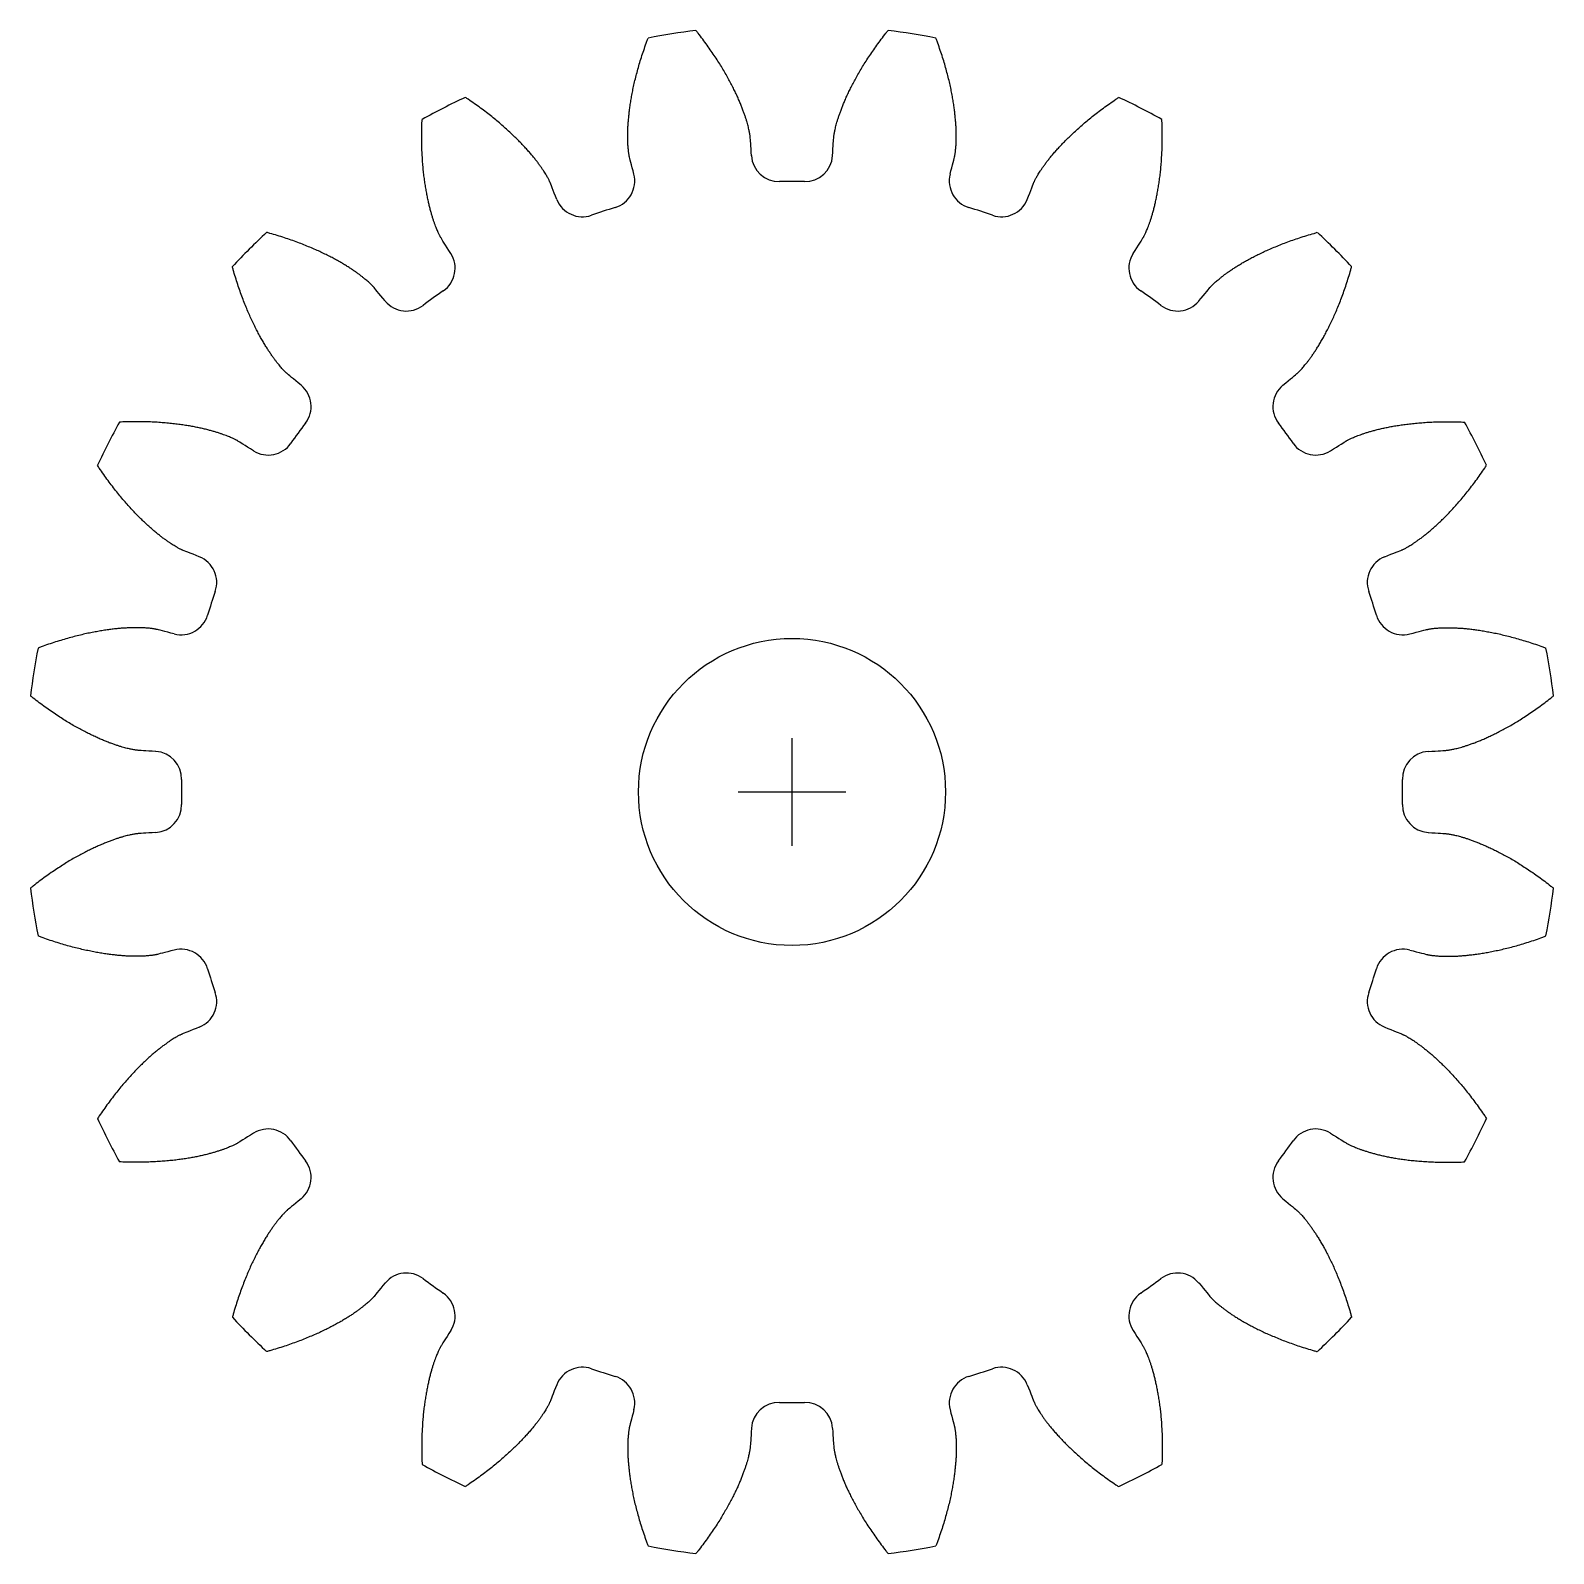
# Model space of a CAD drawing. Extents: x 2.5 to 99.9, y 257.1 to 300.1.
# Drawn here: x 6.54 to 17.46, y 286.16 to 297.08 of the extents above; entities that cross this region are included whole.
import ezdxf

# ---------------------------------------------------------------- set-up
doc = ezdxf.new("R2010")
doc.units = 0
doc.header["$LTSCALE"] = 12.7
doc.layers.add('CENTERMARKS', color=7, linetype='CONTINUOUS')
doc.layers.add('VISIBLE', color=1, linetype='CONTINUOUS')

msp = doc.modelspace()

# ---------------------------------------------------------------- linework, layer by layer
at = {"layer": 'CENTERMARKS', "linetype": 'CONTINUOUS'}
for p, q in [((12, 291.236), (12, 292.006)), ((11.615, 291.621), (12.385, 291.621))]:
    msp.add_line(p, q, dxfattribs=at)
at = {"layer": 'VISIBLE'}
msp.add_circle((12, 291.621), 1.1, dxfattribs=at)
for centre, radius, start, end in [((12, 291.621), 5.5, 97.1909, 100.8091), ((12, 291.621), 5.5, 79.1909, 82.8091), ((12, 291.621), 5.5, 115.1909, 118.8091), ((12, 291.621), 5.5, 61.1909, 64.8091), ((11.907, 296.193), 0.198, 183.6271, 271.163), ((12.093, 296.193), 0.198, 268.837, 356.3729), ((10.675, 295.998), 0.198, 286.837, 14.3729), ((12, 291.621), 4.375, 88.837, 91.163), ((13.325, 295.998), 0.198, 165.6271, 253.163), ((10.499, 295.94), 0.198, 201.6271, 289.163), ((13.501, 295.94), 0.198, 250.837, 338.3729), ((12, 291.621), 4.375, 106.837, 109.163), ((12, 291.621), 4.375, 70.837, 73.163), ((12, 291.621), 5.5, 133.1909, 136.8091), ((12, 291.621), 5.5, 43.1909, 46.8091), ((9.388, 295.374), 0.198, 304.837, 32.3729), ((14.612, 295.374), 0.198, 147.6271, 235.163), ((12, 291.621), 4.375, 124.837, 127.163), ((12, 291.621), 4.375, 52.837, 55.163), ((9.238, 295.265), 0.198, 219.6271, 307.163), ((14.762, 295.265), 0.198, 232.837, 320.3729), ((8.356, 294.383), 0.198, 322.837, 50.3729), ((15.644, 294.383), 0.198, 129.6271, 217.163), ((12, 291.621), 5.5, 151.1909, 154.8091), ((12, 291.621), 4.375, 142.837, 145.163), ((12, 291.621), 4.375, 34.837, 37.163), ((12, 291.621), 5.5, 25.1909, 28.8091), ((8.247, 294.233), 0.198, 237.6271, 325.163), ((15.753, 294.233), 0.198, 214.837, 302.3729), ((7.68, 293.122), 0.198, 340.837, 68.3729), ((16.32, 293.122), 0.198, 111.6271, 199.163), ((12, 291.621), 4.375, 160.837, 163.163), ((12, 291.621), 4.375, 16.837, 19.163), ((7.623, 292.945), 0.198, 255.6271, 343.163), ((16.377, 292.945), 0.198, 196.837, 284.3729), ((12, 291.621), 5.5, 169.1909, 172.8091), ((12, 291.621), 5.5, 7.1909, 10.8091), ((7.428, 291.714), 0.198, 358.837, 86.3729), ((16.572, 291.714), 0.198, 93.6271, 181.163), ((12, 291.621), 4.375, 178.837, 181.163), ((12, 291.621), 4.375, 358.837, 1.163), ((7.428, 291.528), 0.198, 273.6271, 1.163), ((16.572, 291.528), 0.198, 178.837, 266.3729), ((12, 291.621), 5.5, 187.1909, 190.8091), ((12, 291.621), 5.5, 349.1909, 352.8091), ((7.623, 290.296), 0.198, 16.837, 104.3729), ((16.377, 290.296), 0.198, 75.6271, 163.163), ((12, 291.621), 4.375, 196.837, 199.163), ((12, 291.621), 4.375, 340.837, 343.163), ((7.68, 290.12), 0.198, 291.6271, 19.163), ((16.32, 290.12), 0.198, 160.837, 248.3729), ((12, 291.621), 5.5, 205.1909, 208.8091), ((12, 291.621), 5.5, 331.1909, 334.8091), ((8.247, 289.008), 0.198, 34.837, 122.3729), ((12, 291.621), 4.375, 214.837, 217.163), ((12, 291.621), 4.375, 322.837, 325.163), ((15.753, 289.008), 0.198, 57.6271, 145.163), ((8.356, 288.858), 0.198, 309.6271, 37.163), ((15.644, 288.858), 0.198, 142.837, 230.3729), ((9.238, 287.976), 0.198, 52.837, 140.3729), ((12, 291.621), 4.375, 232.837, 235.163), ((12, 291.621), 4.375, 304.837, 307.163), ((14.762, 287.976), 0.198, 39.6271, 127.163), ((9.388, 287.867), 0.198, 327.6271, 55.163), ((14.612, 287.867), 0.198, 124.837, 212.3729), ((12, 291.621), 5.5, 223.1909, 226.8091), ((12, 291.621), 5.5, 313.1909, 316.8091), ((10.499, 287.301), 0.198, 70.837, 158.3729), ((12, 291.621), 4.375, 250.837, 253.163), ((12, 291.621), 4.375, 286.837, 289.163), ((13.501, 287.301), 0.198, 21.6271, 109.163), ((10.675, 287.244), 0.198, 345.6271, 73.163), ((13.325, 287.244), 0.198, 106.837, 194.3729), ((11.907, 287.049), 0.198, 88.837, 176.3729), ((12, 291.621), 4.375, 268.837, 271.163), ((12.093, 287.049), 0.198, 3.6271, 91.163), ((12, 291.621), 5.5, 241.1909, 244.8091), ((12, 291.621), 5.5, 295.1909, 298.8091), ((12, 291.621), 5.5, 259.1909, 262.8091), ((12, 291.621), 5.5, 277.1909, 280.8091)]:
    msp.add_arc(centre, radius, start, end, dxfattribs=at)
for points in [[(11.71, 296.18), (11.705, 296.25), (11.701, 296.31), (11.701, 296.313), (11.7, 296.318), (11.699, 296.325), (11.698, 296.333), (11.696, 296.343), (11.694, 296.355), (11.691, 296.369), (11.687, 296.385), (11.683, 296.402), (11.678, 296.421), (11.671, 296.442), (11.664, 296.464), (11.656, 296.488), (11.646, 296.513), (11.636, 296.541), (11.624, 296.569), (11.611, 296.599), (11.596, 296.631), (11.58, 296.664), (11.562, 296.698), (11.543, 296.734), (11.522, 296.771), (11.5, 296.809), (11.476, 296.848), (11.45, 296.888), (11.422, 296.929), (11.392, 296.972), (11.36, 297.015), (11.333, 297.05), (11.317, 297.071), (11.312, 297.077)], [(12.29, 296.18), (12.295, 296.25), (12.299, 296.31), (12.299, 296.313), (12.3, 296.318), (12.301, 296.325), (12.302, 296.333), (12.304, 296.343), (12.306, 296.355), (12.309, 296.369), (12.313, 296.385), (12.317, 296.402), (12.322, 296.421), (12.329, 296.442), (12.336, 296.464), (12.344, 296.488), (12.354, 296.513), (12.364, 296.541), (12.376, 296.569), (12.389, 296.599), (12.404, 296.631), (12.42, 296.664), (12.438, 296.698), (12.457, 296.734), (12.478, 296.771), (12.5, 296.809), (12.524, 296.848), (12.55, 296.888), (12.578, 296.929), (12.608, 296.972), (12.64, 297.015), (12.667, 297.05), (12.683, 297.071), (12.688, 297.077)], [(10.867, 296.047), (10.85, 296.115), (10.835, 296.173), (10.834, 296.176), (10.833, 296.181), (10.832, 296.187), (10.831, 296.196), (10.829, 296.206), (10.828, 296.218), (10.827, 296.232), (10.825, 296.248), (10.824, 296.266), (10.823, 296.286), (10.823, 296.307), (10.823, 296.331), (10.823, 296.356), (10.824, 296.383), (10.826, 296.412), (10.829, 296.443), (10.832, 296.476), (10.836, 296.511), (10.841, 296.547), (10.847, 296.585), (10.854, 296.625), (10.863, 296.666), (10.872, 296.709), (10.883, 296.754), (10.896, 296.8), (10.909, 296.848), (10.925, 296.897), (10.942, 296.948), (10.956, 296.99), (10.966, 297.016), (10.969, 297.023)], [(13.133, 296.047), (13.15, 296.115), (13.165, 296.173), (13.166, 296.176), (13.167, 296.181), (13.168, 296.187), (13.169, 296.196), (13.171, 296.206), (13.172, 296.218), (13.173, 296.232), (13.175, 296.248), (13.176, 296.266), (13.177, 296.286), (13.177, 296.307), (13.177, 296.331), (13.177, 296.356), (13.176, 296.383), (13.174, 296.412), (13.171, 296.443), (13.168, 296.476), (13.164, 296.511), (13.159, 296.547), (13.153, 296.585), (13.146, 296.625), (13.137, 296.666), (13.128, 296.709), (13.117, 296.754), (13.104, 296.8), (13.091, 296.848), (13.075, 296.897), (13.058, 296.948), (13.044, 296.99), (13.034, 297.016), (13.031, 297.023)], [(10.315, 295.867), (10.289, 295.932), (10.267, 295.988), (10.266, 295.991), (10.263, 295.996), (10.261, 296.002), (10.257, 296.009), (10.252, 296.018), (10.246, 296.029), (10.239, 296.041), (10.231, 296.055), (10.221, 296.07), (10.21, 296.086), (10.198, 296.104), (10.184, 296.123), (10.169, 296.143), (10.152, 296.165), (10.133, 296.187), (10.113, 296.211), (10.091, 296.235), (10.067, 296.261), (10.042, 296.287), (10.015, 296.314), (9.985, 296.342), (9.954, 296.371), (9.921, 296.4), (9.886, 296.43), (9.849, 296.46), (9.81, 296.491), (9.768, 296.522), (9.725, 296.553), (9.688, 296.578), (9.666, 296.593), (9.659, 296.598)], [(13.685, 295.867), (13.711, 295.932), (13.733, 295.988), (13.734, 295.991), (13.737, 295.996), (13.739, 296.002), (13.743, 296.009), (13.748, 296.018), (13.754, 296.029), (13.761, 296.041), (13.769, 296.055), (13.779, 296.07), (13.79, 296.086), (13.802, 296.104), (13.816, 296.123), (13.831, 296.143), (13.848, 296.165), (13.867, 296.187), (13.887, 296.211), (13.909, 296.235), (13.933, 296.261), (13.958, 296.287), (13.985, 296.314), (14.015, 296.342), (14.046, 296.371), (14.079, 296.4), (14.114, 296.43), (14.151, 296.46), (14.19, 296.491), (14.232, 296.522), (14.275, 296.553), (14.312, 296.578), (14.334, 296.593), (14.341, 296.598)], [(9.555, 295.48), (9.517, 295.539), (9.485, 295.59), (9.484, 295.593), (9.481, 295.597), (9.478, 295.603), (9.474, 295.611), (9.47, 295.62), (9.465, 295.631), (9.459, 295.644), (9.453, 295.659), (9.446, 295.675), (9.439, 295.694), (9.432, 295.714), (9.425, 295.736), (9.418, 295.761), (9.41, 295.787), (9.403, 295.815), (9.396, 295.845), (9.389, 295.877), (9.382, 295.912), (9.376, 295.948), (9.37, 295.986), (9.364, 296.026), (9.359, 296.068), (9.355, 296.112), (9.352, 296.158), (9.349, 296.205), (9.347, 296.255), (9.347, 296.307), (9.347, 296.361), (9.348, 296.405), (9.349, 296.432), (9.35, 296.44)], [(14.445, 295.48), (14.483, 295.539), (14.515, 295.59), (14.516, 295.593), (14.519, 295.597), (14.522, 295.603), (14.526, 295.611), (14.53, 295.62), (14.535, 295.631), (14.541, 295.644), (14.547, 295.659), (14.554, 295.675), (14.561, 295.694), (14.568, 295.714), (14.575, 295.736), (14.582, 295.761), (14.59, 295.787), (14.597, 295.815), (14.604, 295.845), (14.611, 295.877), (14.618, 295.912), (14.624, 295.948), (14.63, 295.986), (14.636, 296.026), (14.641, 296.068), (14.645, 296.112), (14.648, 296.158), (14.651, 296.205), (14.653, 296.255), (14.653, 296.307), (14.653, 296.361), (14.652, 296.405), (14.651, 296.432), (14.65, 296.44)], [(9.085, 295.139), (9.04, 295.193), (9.002, 295.239), (9, 295.241), (8.996, 295.245), (8.992, 295.25), (8.986, 295.256), (8.979, 295.263), (8.97, 295.271), (8.959, 295.281), (8.947, 295.291), (8.933, 295.302), (8.918, 295.315), (8.9, 295.328), (8.881, 295.341), (8.861, 295.356), (8.838, 295.371), (8.813, 295.387), (8.787, 295.403), (8.759, 295.42), (8.728, 295.437), (8.696, 295.454), (8.661, 295.471), (8.625, 295.489), (8.587, 295.506), (8.546, 295.524), (8.503, 295.541), (8.459, 295.559), (8.412, 295.576), (8.363, 295.592), (8.312, 295.609), (8.269, 295.621), (8.243, 295.628), (8.236, 295.631)], [(14.915, 295.139), (14.96, 295.193), (14.998, 295.239), (15, 295.241), (15.004, 295.245), (15.008, 295.25), (15.014, 295.256), (15.021, 295.263), (15.03, 295.271), (15.041, 295.281), (15.053, 295.291), (15.067, 295.302), (15.082, 295.315), (15.1, 295.328), (15.119, 295.341), (15.139, 295.356), (15.162, 295.371), (15.187, 295.387), (15.213, 295.403), (15.241, 295.42), (15.272, 295.437), (15.304, 295.454), (15.339, 295.471), (15.375, 295.489), (15.413, 295.506), (15.454, 295.524), (15.497, 295.541), (15.541, 295.559), (15.588, 295.576), (15.637, 295.592), (15.688, 295.609), (15.731, 295.621), (15.757, 295.628), (15.764, 295.631)], [(8.482, 294.536), (8.428, 294.58), (8.382, 294.619), (8.38, 294.621), (8.376, 294.624), (8.371, 294.629), (8.365, 294.635), (8.358, 294.642), (8.349, 294.651), (8.34, 294.662), (8.33, 294.674), (8.318, 294.688), (8.306, 294.703), (8.293, 294.72), (8.279, 294.739), (8.265, 294.76), (8.25, 294.783), (8.234, 294.807), (8.218, 294.834), (8.201, 294.862), (8.184, 294.893), (8.167, 294.925), (8.15, 294.959), (8.132, 294.996), (8.114, 295.034), (8.097, 295.075), (8.079, 295.117), (8.062, 295.162), (8.045, 295.209), (8.028, 295.258), (8.012, 295.309), (7.999, 295.351), (7.992, 295.377), (7.99, 295.385)], [(15.518, 294.536), (15.572, 294.58), (15.618, 294.619), (15.62, 294.621), (15.624, 294.624), (15.629, 294.629), (15.635, 294.635), (15.642, 294.642), (15.651, 294.651), (15.66, 294.662), (15.67, 294.674), (15.682, 294.688), (15.694, 294.703), (15.707, 294.72), (15.721, 294.739), (15.735, 294.76), (15.75, 294.783), (15.766, 294.807), (15.782, 294.834), (15.799, 294.862), (15.816, 294.893), (15.833, 294.925), (15.85, 294.959), (15.868, 294.996), (15.886, 295.034), (15.903, 295.075), (15.921, 295.117), (15.938, 295.162), (15.955, 295.209), (15.972, 295.258), (15.988, 295.309), (16.001, 295.351), (16.008, 295.377), (16.01, 295.385)], [(8.141, 294.066), (8.081, 294.103), (8.031, 294.135), (8.028, 294.137), (8.023, 294.14), (8.018, 294.143), (8.01, 294.146), (8.001, 294.151), (7.99, 294.156), (7.977, 294.162), (7.962, 294.168), (7.946, 294.174), (7.927, 294.181), (7.907, 294.188), (7.884, 294.196), (7.86, 294.203), (7.834, 294.21), (7.806, 294.218), (7.775, 294.225), (7.743, 294.232), (7.709, 294.239), (7.673, 294.245), (7.635, 294.251), (7.595, 294.256), (7.553, 294.261), (7.509, 294.265), (7.463, 294.269), (7.415, 294.272), (7.365, 294.273), (7.314, 294.274), (7.26, 294.274), (7.216, 294.273), (7.189, 294.271), (7.181, 294.271)], [(15.859, 294.066), (15.919, 294.103), (15.969, 294.135), (15.972, 294.137), (15.977, 294.14), (15.982, 294.143), (15.99, 294.146), (15.999, 294.151), (16.01, 294.156), (16.023, 294.162), (16.038, 294.168), (16.054, 294.174), (16.073, 294.181), (16.093, 294.188), (16.116, 294.196), (16.14, 294.203), (16.166, 294.21), (16.194, 294.218), (16.225, 294.225), (16.257, 294.232), (16.291, 294.239), (16.327, 294.245), (16.365, 294.251), (16.405, 294.256), (16.447, 294.261), (16.491, 294.265), (16.537, 294.269), (16.585, 294.272), (16.635, 294.273), (16.686, 294.274), (16.74, 294.274), (16.784, 294.273), (16.811, 294.271), (16.819, 294.271)], [(7.753, 293.306), (7.688, 293.332), (7.633, 293.354), (7.63, 293.355), (7.625, 293.357), (7.619, 293.36), (7.611, 293.364), (7.602, 293.369), (7.592, 293.375), (7.58, 293.382), (7.566, 293.39), (7.551, 293.4), (7.534, 293.411), (7.517, 293.423), (7.498, 293.437), (7.477, 293.452), (7.456, 293.469), (7.434, 293.488), (7.41, 293.508), (7.385, 293.53), (7.36, 293.553), (7.334, 293.579), (7.306, 293.606), (7.278, 293.635), (7.25, 293.666), (7.221, 293.699), (7.191, 293.735), (7.161, 293.772), (7.13, 293.811), (7.099, 293.852), (7.068, 293.896), (7.042, 293.933), (7.028, 293.955), (7.023, 293.962)], [(16.247, 293.306), (16.312, 293.332), (16.367, 293.354), (16.37, 293.355), (16.375, 293.357), (16.381, 293.36), (16.389, 293.364), (16.398, 293.369), (16.408, 293.375), (16.42, 293.382), (16.434, 293.39), (16.449, 293.4), (16.466, 293.411), (16.483, 293.423), (16.502, 293.437), (16.523, 293.452), (16.544, 293.469), (16.566, 293.488), (16.59, 293.508), (16.615, 293.53), (16.64, 293.553), (16.666, 293.579), (16.694, 293.606), (16.722, 293.635), (16.75, 293.666), (16.779, 293.699), (16.809, 293.735), (16.839, 293.772), (16.87, 293.811), (16.901, 293.852), (16.932, 293.896), (16.958, 293.933), (16.972, 293.955), (16.977, 293.962)], [(7.574, 292.753), (7.506, 292.771), (7.448, 292.786), (7.445, 292.786), (7.44, 292.787), (7.433, 292.788), (7.425, 292.79), (7.415, 292.791), (7.403, 292.793), (7.389, 292.794), (7.373, 292.795), (7.355, 292.797), (7.335, 292.797), (7.314, 292.798), (7.29, 292.798), (7.265, 292.797), (7.237, 292.796), (7.208, 292.795), (7.177, 292.792), (7.145, 292.789), (7.11, 292.785), (7.074, 292.78), (7.036, 292.773), (6.996, 292.766), (6.955, 292.758), (6.912, 292.748), (6.867, 292.737), (6.82, 292.725), (6.773, 292.711), (6.723, 292.696), (6.672, 292.679), (6.63, 292.664), (6.605, 292.655), (6.598, 292.652)], [(16.426, 292.753), (16.494, 292.771), (16.552, 292.786), (16.555, 292.786), (16.56, 292.787), (16.567, 292.788), (16.575, 292.79), (16.585, 292.791), (16.597, 292.793), (16.611, 292.794), (16.627, 292.795), (16.645, 292.797), (16.665, 292.797), (16.686, 292.798), (16.71, 292.798), (16.735, 292.797), (16.763, 292.796), (16.792, 292.795), (16.823, 292.792), (16.855, 292.789), (16.89, 292.785), (16.926, 292.78), (16.964, 292.773), (17.004, 292.766), (17.045, 292.758), (17.088, 292.748), (17.133, 292.737), (17.18, 292.725), (17.227, 292.711), (17.277, 292.696), (17.328, 292.679), (17.37, 292.664), (17.395, 292.655), (17.402, 292.652)], [(7.44, 291.911), (7.371, 291.916), (7.311, 291.919), (7.308, 291.92), (7.302, 291.92), (7.296, 291.921), (7.288, 291.923), (7.277, 291.924), (7.265, 291.927), (7.252, 291.93), (7.236, 291.933), (7.219, 291.938), (7.2, 291.943), (7.179, 291.949), (7.157, 291.957), (7.133, 291.965), (7.107, 291.974), (7.08, 291.985), (7.051, 291.997), (7.021, 292.01), (6.99, 292.025), (6.957, 292.041), (6.923, 292.058), (6.887, 292.078), (6.85, 292.098), (6.812, 292.121), (6.773, 292.145), (6.733, 292.171), (6.691, 292.199), (6.649, 292.229), (6.606, 292.26), (6.571, 292.287), (6.55, 292.304), (6.543, 292.309)], [(16.56, 291.911), (16.629, 291.916), (16.689, 291.919), (16.692, 291.92), (16.698, 291.92), (16.704, 291.921), (16.712, 291.923), (16.723, 291.924), (16.735, 291.927), (16.748, 291.93), (16.764, 291.933), (16.781, 291.938), (16.8, 291.943), (16.821, 291.949), (16.843, 291.957), (16.867, 291.965), (16.893, 291.974), (16.92, 291.985), (16.949, 291.997), (16.979, 292.01), (17.01, 292.025), (17.043, 292.041), (17.077, 292.058), (17.113, 292.078), (17.15, 292.098), (17.188, 292.121), (17.227, 292.145), (17.267, 292.171), (17.309, 292.199), (17.351, 292.229), (17.394, 292.26), (17.429, 292.287), (17.45, 292.304), (17.457, 292.309)], [(7.44, 291.33), (7.371, 291.326), (7.311, 291.322), (7.308, 291.322), (7.302, 291.321), (7.296, 291.32), (7.288, 291.319), (7.277, 291.317), (7.265, 291.315), (7.252, 291.312), (7.236, 291.308), (7.219, 291.304), (7.2, 291.298), (7.179, 291.292), (7.157, 291.285), (7.133, 291.276), (7.107, 291.267), (7.08, 291.256), (7.051, 291.244), (7.021, 291.231), (6.99, 291.217), (6.957, 291.201), (6.923, 291.183), (6.887, 291.164), (6.85, 291.143), (6.812, 291.121), (6.773, 291.096), (6.733, 291.07), (6.691, 291.043), (6.649, 291.013), (6.606, 290.981), (6.571, 290.954), (6.55, 290.937), (6.543, 290.932)], [(16.56, 291.33), (16.629, 291.326), (16.689, 291.322), (16.692, 291.322), (16.698, 291.321), (16.704, 291.32), (16.712, 291.319), (16.723, 291.317), (16.735, 291.315), (16.748, 291.312), (16.764, 291.308), (16.781, 291.304), (16.8, 291.298), (16.821, 291.292), (16.843, 291.285), (16.867, 291.276), (16.893, 291.267), (16.92, 291.256), (16.949, 291.244), (16.979, 291.231), (17.01, 291.217), (17.043, 291.201), (17.077, 291.183), (17.113, 291.164), (17.15, 291.143), (17.188, 291.121), (17.227, 291.096), (17.267, 291.07), (17.309, 291.043), (17.351, 291.013), (17.394, 290.981), (17.429, 290.954), (17.45, 290.937), (17.457, 290.932)], [(7.574, 290.488), (7.506, 290.471), (7.448, 290.456), (7.445, 290.455), (7.44, 290.454), (7.433, 290.453), (7.425, 290.452), (7.415, 290.45), (7.403, 290.449), (7.389, 290.447), (7.373, 290.446), (7.355, 290.445), (7.335, 290.444), (7.314, 290.444), (7.29, 290.444), (7.265, 290.444), (7.237, 290.445), (7.208, 290.447), (7.177, 290.449), (7.145, 290.453), (7.11, 290.457), (7.074, 290.462), (7.036, 290.468), (6.996, 290.475), (6.955, 290.484), (6.912, 290.493), (6.867, 290.504), (6.82, 290.516), (6.773, 290.53), (6.723, 290.545), (6.672, 290.562), (6.63, 290.577), (6.605, 290.586), (6.598, 290.589)], [(16.426, 290.488), (16.494, 290.471), (16.552, 290.456), (16.555, 290.455), (16.56, 290.454), (16.567, 290.453), (16.575, 290.452), (16.585, 290.45), (16.597, 290.449), (16.611, 290.447), (16.627, 290.446), (16.645, 290.445), (16.665, 290.444), (16.686, 290.444), (16.71, 290.444), (16.735, 290.444), (16.763, 290.445), (16.792, 290.447), (16.823, 290.449), (16.855, 290.453), (16.89, 290.457), (16.926, 290.462), (16.964, 290.468), (17.004, 290.475), (17.045, 290.484), (17.088, 290.493), (17.133, 290.504), (17.18, 290.516), (17.227, 290.53), (17.277, 290.545), (17.328, 290.562), (17.37, 290.577), (17.395, 290.586), (17.402, 290.589)], [(7.753, 289.936), (7.688, 289.91), (7.633, 289.888), (7.63, 289.886), (7.625, 289.884), (7.619, 289.881), (7.611, 289.877), (7.602, 289.873), (7.592, 289.867), (7.58, 289.86), (7.566, 289.851), (7.551, 289.842), (7.534, 289.831), (7.517, 289.818), (7.498, 289.805), (7.477, 289.789), (7.456, 289.772), (7.434, 289.754), (7.41, 289.734), (7.385, 289.712), (7.36, 289.688), (7.334, 289.663), (7.306, 289.635), (7.278, 289.606), (7.25, 289.575), (7.221, 289.542), (7.191, 289.507), (7.161, 289.47), (7.13, 289.43), (7.099, 289.389), (7.068, 289.345), (7.042, 289.309), (7.028, 289.286), (7.023, 289.28)], [(16.247, 289.936), (16.312, 289.91), (16.367, 289.888), (16.37, 289.886), (16.375, 289.884), (16.381, 289.881), (16.389, 289.877), (16.398, 289.873), (16.408, 289.867), (16.42, 289.86), (16.434, 289.851), (16.449, 289.842), (16.466, 289.831), (16.483, 289.818), (16.502, 289.805), (16.523, 289.789), (16.544, 289.772), (16.566, 289.754), (16.59, 289.734), (16.615, 289.712), (16.64, 289.688), (16.666, 289.663), (16.694, 289.635), (16.722, 289.606), (16.75, 289.575), (16.779, 289.542), (16.809, 289.507), (16.839, 289.47), (16.87, 289.43), (16.901, 289.389), (16.932, 289.345), (16.958, 289.309), (16.972, 289.286), (16.977, 289.28)], [(8.141, 289.176), (8.081, 289.138), (8.031, 289.106), (8.028, 289.105), (8.023, 289.102), (8.018, 289.099), (8.01, 289.095), (8.001, 289.09), (7.99, 289.085), (7.977, 289.08), (7.962, 289.074), (7.946, 289.067), (7.927, 289.06), (7.907, 289.053), (7.884, 289.046), (7.86, 289.038), (7.834, 289.031), (7.806, 289.024), (7.775, 289.016), (7.743, 289.009), (7.709, 289.003), (7.673, 288.996), (7.635, 288.99), (7.595, 288.985), (7.553, 288.98), (7.509, 288.976), (7.463, 288.973), (7.415, 288.97), (7.365, 288.968), (7.314, 288.967), (7.26, 288.968), (7.216, 288.969), (7.189, 288.97), (7.181, 288.97)], [(15.859, 289.176), (15.919, 289.138), (15.969, 289.106), (15.972, 289.105), (15.977, 289.102), (15.982, 289.099), (15.99, 289.095), (15.999, 289.09), (16.01, 289.085), (16.023, 289.08), (16.038, 289.074), (16.054, 289.067), (16.073, 289.06), (16.093, 289.053), (16.116, 289.046), (16.14, 289.038), (16.166, 289.031), (16.194, 289.024), (16.225, 289.016), (16.257, 289.009), (16.291, 289.003), (16.327, 288.996), (16.365, 288.99), (16.405, 288.985), (16.447, 288.98), (16.491, 288.976), (16.537, 288.973), (16.585, 288.97), (16.635, 288.968), (16.686, 288.967), (16.74, 288.968), (16.784, 288.969), (16.811, 288.97), (16.819, 288.97)], [(8.482, 288.706), (8.428, 288.661), (8.382, 288.623), (8.38, 288.621), (8.376, 288.617), (8.371, 288.613), (8.365, 288.607), (8.358, 288.599), (8.349, 288.59), (8.34, 288.58), (8.33, 288.568), (8.318, 288.554), (8.306, 288.538), (8.293, 288.521), (8.279, 288.502), (8.265, 288.481), (8.25, 288.459), (8.234, 288.434), (8.218, 288.408), (8.201, 288.379), (8.184, 288.349), (8.167, 288.317), (8.15, 288.282), (8.132, 288.246), (8.114, 288.207), (8.097, 288.167), (8.079, 288.124), (8.062, 288.079), (8.045, 288.033), (8.028, 287.984), (8.012, 287.933), (7.999, 287.89), (7.992, 287.864), (7.99, 287.856)], [(15.518, 288.706), (15.572, 288.661), (15.618, 288.623), (15.62, 288.621), (15.624, 288.617), (15.629, 288.613), (15.635, 288.607), (15.642, 288.599), (15.651, 288.59), (15.66, 288.58), (15.67, 288.568), (15.682, 288.554), (15.694, 288.538), (15.707, 288.521), (15.721, 288.502), (15.735, 288.481), (15.75, 288.459), (15.766, 288.434), (15.782, 288.408), (15.799, 288.379), (15.816, 288.349), (15.833, 288.317), (15.85, 288.282), (15.868, 288.246), (15.886, 288.207), (15.903, 288.167), (15.921, 288.124), (15.938, 288.079), (15.955, 288.033), (15.972, 287.984), (15.988, 287.933), (16.001, 287.89), (16.008, 287.864), (16.01, 287.856)], [(9.085, 288.103), (9.04, 288.049), (9.002, 288.003), (9, 288), (8.996, 287.996), (8.992, 287.992), (8.986, 287.986), (8.979, 287.979), (8.97, 287.97), (8.959, 287.961), (8.947, 287.95), (8.933, 287.939), (8.918, 287.927), (8.9, 287.914), (8.881, 287.9), (8.861, 287.885), (8.838, 287.87), (8.813, 287.855), (8.787, 287.838), (8.759, 287.822), (8.728, 287.805), (8.696, 287.788), (8.661, 287.77), (8.625, 287.753), (8.587, 287.735), (8.546, 287.718), (8.503, 287.7), (8.459, 287.683), (8.412, 287.666), (8.363, 287.649), (8.312, 287.633), (8.269, 287.62), (8.243, 287.613), (8.236, 287.611)], [(14.915, 288.103), (14.96, 288.049), (14.998, 288.003), (15, 288), (15.004, 287.996), (15.008, 287.992), (15.014, 287.986), (15.021, 287.979), (15.03, 287.97), (15.041, 287.961), (15.053, 287.95), (15.067, 287.939), (15.082, 287.927), (15.1, 287.914), (15.119, 287.9), (15.139, 287.885), (15.162, 287.87), (15.187, 287.855), (15.213, 287.838), (15.241, 287.822), (15.272, 287.805), (15.304, 287.788), (15.339, 287.77), (15.375, 287.753), (15.413, 287.735), (15.454, 287.718), (15.497, 287.7), (15.541, 287.683), (15.588, 287.666), (15.637, 287.649), (15.688, 287.633), (15.731, 287.62), (15.757, 287.613), (15.764, 287.611)], [(9.555, 287.761), (9.517, 287.702), (9.485, 287.652), (9.484, 287.649), (9.481, 287.644), (9.478, 287.638), (9.474, 287.631), (9.47, 287.622), (9.465, 287.611), (9.459, 287.598), (9.453, 287.583), (9.446, 287.566), (9.439, 287.548), (9.432, 287.527), (9.425, 287.505), (9.418, 287.481), (9.41, 287.454), (9.403, 287.426), (9.396, 287.396), (9.389, 287.364), (9.382, 287.33), (9.376, 287.294), (9.37, 287.256), (9.364, 287.216), (9.359, 287.174), (9.355, 287.13), (9.352, 287.084), (9.349, 287.036), (9.347, 286.986), (9.347, 286.934), (9.347, 286.881), (9.348, 286.836), (9.349, 286.81), (9.35, 286.801)], [(14.445, 287.761), (14.483, 287.702), (14.515, 287.652), (14.516, 287.649), (14.519, 287.644), (14.522, 287.638), (14.526, 287.631), (14.53, 287.622), (14.535, 287.611), (14.541, 287.598), (14.547, 287.583), (14.554, 287.566), (14.561, 287.548), (14.568, 287.527), (14.575, 287.505), (14.582, 287.481), (14.59, 287.454), (14.597, 287.426), (14.604, 287.396), (14.611, 287.364), (14.618, 287.33), (14.624, 287.294), (14.63, 287.256), (14.636, 287.216), (14.641, 287.174), (14.645, 287.13), (14.648, 287.084), (14.651, 287.036), (14.653, 286.986), (14.653, 286.934), (14.653, 286.881), (14.652, 286.836), (14.651, 286.81), (14.65, 286.801)], [(10.315, 287.374), (10.289, 287.309), (10.267, 287.253), (10.266, 287.25), (10.263, 287.246), (10.261, 287.24), (10.257, 287.232), (10.252, 287.223), (10.246, 287.212), (10.239, 287.2), (10.231, 287.187), (10.221, 287.172), (10.21, 287.155), (10.198, 287.137), (10.184, 287.118), (10.169, 287.098), (10.152, 287.077), (10.133, 287.054), (10.113, 287.031), (10.091, 287.006), (10.067, 286.981), (10.042, 286.954), (10.015, 286.927), (9.985, 286.899), (9.954, 286.871), (9.921, 286.841), (9.886, 286.812), (9.849, 286.781), (9.81, 286.751), (9.768, 286.72), (9.725, 286.688), (9.688, 286.663), (9.666, 286.648), (9.659, 286.644)], [(13.685, 287.374), (13.711, 287.309), (13.733, 287.253), (13.734, 287.25), (13.737, 287.246), (13.739, 287.24), (13.743, 287.232), (13.748, 287.223), (13.754, 287.212), (13.761, 287.2), (13.769, 287.187), (13.779, 287.172), (13.79, 287.155), (13.802, 287.137), (13.816, 287.118), (13.831, 287.098), (13.848, 287.077), (13.867, 287.054), (13.887, 287.031), (13.909, 287.006), (13.933, 286.981), (13.958, 286.954), (13.985, 286.927), (14.015, 286.899), (14.046, 286.871), (14.079, 286.841), (14.114, 286.812), (14.151, 286.781), (14.19, 286.751), (14.232, 286.72), (14.275, 286.688), (14.312, 286.663), (14.334, 286.648), (14.341, 286.644)], [(10.867, 287.195), (10.85, 287.127), (10.835, 287.069), (10.834, 287.066), (10.833, 287.06), (10.832, 287.054), (10.831, 287.046), (10.829, 287.035), (10.828, 287.023), (10.827, 287.009), (10.825, 286.993), (10.824, 286.976), (10.823, 286.956), (10.823, 286.934), (10.823, 286.911), (10.823, 286.885), (10.824, 286.858), (10.826, 286.829), (10.829, 286.798), (10.832, 286.765), (10.836, 286.731), (10.841, 286.695), (10.847, 286.657), (10.854, 286.617), (10.863, 286.575), (10.872, 286.532), (10.883, 286.487), (10.896, 286.441), (10.909, 286.393), (10.925, 286.344), (10.942, 286.293), (10.956, 286.251), (10.966, 286.226), (10.969, 286.218)], [(13.133, 287.195), (13.15, 287.127), (13.165, 287.069), (13.166, 287.066), (13.167, 287.06), (13.168, 287.054), (13.169, 287.046), (13.171, 287.035), (13.172, 287.023), (13.173, 287.009), (13.175, 286.993), (13.176, 286.976), (13.177, 286.956), (13.177, 286.934), (13.177, 286.911), (13.177, 286.885), (13.176, 286.858), (13.174, 286.829), (13.171, 286.798), (13.168, 286.765), (13.164, 286.731), (13.159, 286.695), (13.153, 286.657), (13.146, 286.617), (13.137, 286.575), (13.128, 286.532), (13.117, 286.487), (13.104, 286.441), (13.091, 286.393), (13.075, 286.344), (13.058, 286.293), (13.044, 286.251), (13.034, 286.226), (13.031, 286.218)], [(11.71, 287.061), (11.705, 286.991), (11.701, 286.932), (11.701, 286.928), (11.7, 286.923), (11.699, 286.917), (11.698, 286.908), (11.696, 286.898), (11.694, 286.886), (11.691, 286.872), (11.687, 286.857), (11.683, 286.84), (11.678, 286.821), (11.671, 286.8), (11.664, 286.777), (11.656, 286.754), (11.646, 286.728), (11.636, 286.701), (11.624, 286.672), (11.611, 286.642), (11.596, 286.611), (11.58, 286.578), (11.562, 286.543), (11.543, 286.508), (11.522, 286.471), (11.5, 286.433), (11.476, 286.394), (11.45, 286.353), (11.422, 286.312), (11.392, 286.27), (11.36, 286.227), (11.333, 286.191), (11.317, 286.17), (11.312, 286.164)], [(12.29, 287.061), (12.295, 286.991), (12.299, 286.932), (12.299, 286.928), (12.3, 286.923), (12.301, 286.917), (12.302, 286.908), (12.304, 286.898), (12.306, 286.886), (12.309, 286.872), (12.313, 286.857), (12.317, 286.84), (12.322, 286.821), (12.329, 286.8), (12.336, 286.777), (12.344, 286.754), (12.354, 286.728), (12.364, 286.701), (12.376, 286.672), (12.389, 286.642), (12.404, 286.611), (12.42, 286.578), (12.438, 286.543), (12.457, 286.508), (12.478, 286.471), (12.5, 286.433), (12.524, 286.394), (12.55, 286.353), (12.578, 286.312), (12.608, 286.27), (12.64, 286.227), (12.667, 286.191), (12.683, 286.17), (12.688, 286.164)]]:
    msp.add_open_spline(points, degree=3, knots=[0.0460056, 0.0460056, 0.0460056, 0.0460056, 0.1030004, 0.1126021, 0.1249978, 0.1396646, 0.1562952, 0.1746809, 0.1946684, 0.2161384, 0.2389949, 0.2631586, 0.2885622, 0.315148, 0.3428657, 0.3716707, 0.4015235, 0.4323885, 0.4642336, 0.4970296, 0.5307495, 0.5653688, 0.6008647, 0.637216, 0.6744031, 0.7124076, 0.7512123, 0.790801, 0.8311585, 0.8722704, 0.9141231, 0.9567037, 0.97505, 0.97505, 0.97505, 0.97505], dxfattribs=at)

doc.saveas('drawing.dxf')
